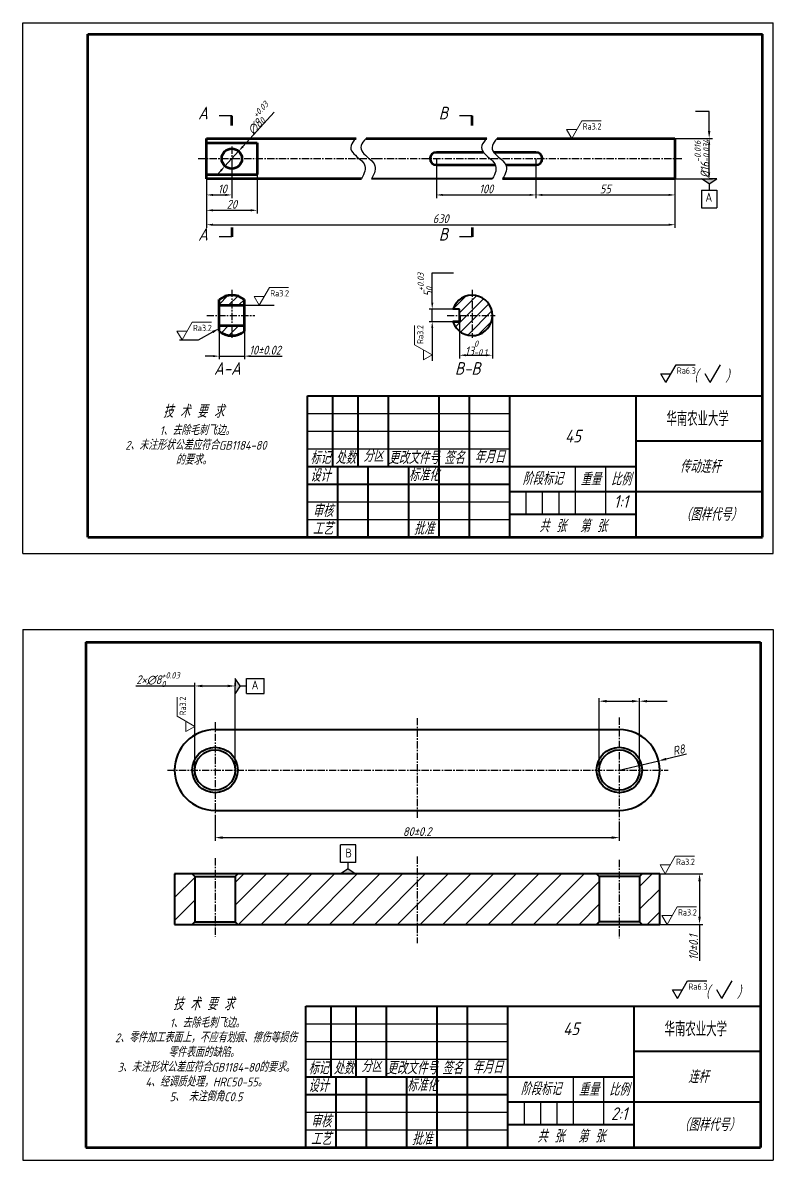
# Model space of a CAD drawing. Header units: millimetres. Extents: x 2231 to 3584, y 106 to 1044.
# Drawn here: x 3287.2 to 3584.2, y 594 to 1044 of the extents above; entities that cross this region are included whole.
import ezdxf
from ezdxf import colors
from ezdxf.entities.mleader import LeaderData, LeaderLine
from ezdxf.math import Vec2, Vec3

# ---------------------------------------------------------------- set-up
doc = ezdxf.new("R2010")
doc.units = ezdxf.units.MM
doc.header["$LTSCALE"] = 0.3
doc.linetypes.add('CENTER', pattern=[50.8, 31.75, -6.35, 6.35, -6.35])
for name, color, linetype, lineweight in [('图形轮廓线', 7, 'Continuous', 40), ('图框线', 7, 'Continuous', 50), ('尺寸标注', 7, 'Continuous', 25), ('细实线', 7, 'Continuous', 25), ('细点画线', 7, 'CENTER', 25)]:
    doc.layers.add(name, color=color, linetype=linetype, lineweight=lineweight)
doc.styles.get("Standard").update_dxf_attribs({"font": 'gbeitc.shx', "bigfont": 'gbcbig.shx'})
doc.styles.add('数字样式', font='gbeitc.shx', dxfattribs={"height": 3.5, "bigfont": 'gbcbig.shx'})
doc.styles.add('文字样式', font='gbeitc.shx', dxfattribs={"bigfont": 'gbcbig.shx'})
doc.styles.add('样式 1', font='gbenor.shx', dxfattribs={"bigfont": 'gbcbig.shx'})
doc.dimstyles.new('ISO-25', dxfattribs={"dimtxt": 3.5, "dimasz": 2.5, "dimexe": 1.25, "dimexo": 0, "dimtad": 1, "dimtxsty": '数字样式', "dimcen": 2.5, "dimadec": 0, "dimazin": 0, "dimtfac": 1, "dimtmove": 0, "dimatfit": 3, "dimfxl": 1, "dimarcsym": 0})
doc.dimstyles.new('机械样式 放大比例2', dxfattribs={"dimtxt": 3.5, "dimasz": 3, "dimexe": 1.25, "dimexo": 0, "dimtad": 1, "dimdec": 3, "dimlfac": 0.5, "dimdsep": 46, "dimtxsty": '数字样式', "dimcen": 2.5, "dimadec": 0, "dimazin": 0, "dimtp": 0.03, "dimtm": 0.03, "dimtfac": 1, "dimtdec": 3, "dimtmove": 0, "dimatfit": 3, "dimfxl": 1, "dimarcsym": 0})

# ---------------------------------------------------------------- blocks, each defined once
blk = doc.blocks.new('*D68')
at = {"layer": 'Defpoints', "color": 0, "lineweight": 15, "transparency": 16777216}
for p in [(3359.9, 982.26), (3379.9, 984.02), (3379.9, 969.83)]:
    blk.add_point(p, dxfattribs=at)
at = {"layer": '尺寸标注', "color": 0, "lineweight": -2, "transparency": 16777216}
for p, q in [((3359.9, 982.26), (3359.9, 968.58)), ((3379.9, 984.02), (3379.9, 968.58)), ((3362.4, 969.83), (3377.4, 969.83))]:
    blk.add_line(p, q, dxfattribs=at)
at = {"layer": '尺寸标注', "color": 0, "lineweight": 15, "transparency": 16777216}
for points in [[(3362.4, 970.25), (3362.4, 969.41), (3359.9, 969.83)], [(3377.4, 970.25), (3377.4, 969.41), (3379.9, 969.83)]]:
    blk.add_solid(points, dxfattribs=at)
at = {"layer": '尺寸标注', "color": 0, "transparency": 16777216, "insert": (3369.9, 972.2), "char_height": 3.5, "attachment_point": 5, "style": '数字样式'}
blk.add_mtext('20', dxfattribs=at)
blk = doc.blocks.new('*D69')
at = {"layer": 'Defpoints', "color": 0, "lineweight": 15, "transparency": 16777216}
for p in [(3545.23, 998.26), (3558.81, 998.26), (3545.23, 982.26)]:
    blk.add_point(p, dxfattribs=at)
at = {"layer": '尺寸标注', "color": 0, "lineweight": -2, "transparency": 16777216}
for p, q in [((3545.23, 998.26), (3560.06, 998.26)), ((3558.81, 984.76), (3558.81, 995.76)), ((3545.23, 982.26), (3560.06, 982.26))]:
    blk.add_line(p, q, dxfattribs=at)
at = {"layer": '尺寸标注', "color": 0, "lineweight": 15, "transparency": 16777216}
for points in [[(3558.39, 995.76), (3559.22, 995.76), (3558.81, 998.26)], [(3558.39, 984.76), (3559.22, 984.76), (3558.81, 982.26)]]:
    blk.add_solid(points, dxfattribs=at)
at = {"layer": '尺寸标注', "color": 0, "transparency": 16777216, "insert": (3555.94, 990.26), "char_height": 3.5, "attachment_point": 5, "rotation": 90, "style": '数字样式'}
blk.add_mtext('%%C16{\\H0.7x;\\S-0.016^ -0.034;}', dxfattribs=at)
blk = doc.blocks.new('*D70')
at = {"layer": 'Defpoints', "color": 0, "lineweight": 15, "transparency": 16777216}
for p in [(3372.6, 993.21), (3367.2, 987.3)]:
    blk.add_point(p, dxfattribs=at)
at = {"layer": '尺寸标注', "color": 0, "lineweight": -2, "transparency": 16777216}
for p, q in [((3386.66, 1008.62), (3374.28, 995.06)), ((3367.2, 987.3), (3372.6, 993.21)), ((3365.52, 985.45), (3363.83, 983.61))]:
    blk.add_line(p, q, dxfattribs=at)
at = {"layer": '尺寸标注', "color": 0, "lineweight": 15, "transparency": 16777216}
for points in [[(3373.97, 995.34), (3374.59, 994.78), (3372.6, 993.21)], [(3365.21, 985.74), (3365.83, 985.17), (3367.2, 987.3)]]:
    blk.add_solid(points, dxfattribs=at)
at = {"layer": '尺寸标注', "color": 0, "transparency": 16777216, "insert": (3380.64, 1006.28), "char_height": 3.5, "attachment_point": 5, "rotation": 47.6152, "style": '数字样式'}
blk.add_mtext('∅8{\\H0.7x;\\S+0.03^ 0;}', dxfattribs=at)
blk = doc.blocks.new('*D71')
at = {"layer": 'Defpoints', "color": 0, "lineweight": 15, "transparency": 16777216}
for p in [(3369.9, 990.26), (3359.9, 982.26), (3369.9, 975.9)]:
    blk.add_point(p, dxfattribs=at)
at = {"layer": '尺寸标注', "color": 0, "lineweight": -2, "transparency": 16777216}
for p, q in [((3369.9, 990.26), (3369.9, 974.65)), ((3359.9, 982.26), (3359.9, 974.65)), ((3362.4, 975.9), (3367.4, 975.9))]:
    blk.add_line(p, q, dxfattribs=at)
at = {"layer": '尺寸标注', "color": 0, "lineweight": 15, "transparency": 16777216}
for points in [[(3362.4, 976.32), (3362.4, 975.49), (3359.9, 975.9)], [(3367.4, 976.32), (3367.4, 975.49), (3369.9, 975.9)]]:
    blk.add_solid(points, dxfattribs=at)
at = {"layer": '尺寸标注', "color": 0, "transparency": 16777216, "insert": (3366.14, 978.28), "char_height": 3.5, "attachment_point": 5, "style": '数字样式'}
blk.add_mtext('10', dxfattribs=at)
blk = doc.blocks.new('*D72')
at = {"layer": 'Defpoints', "color": 0, "lineweight": 15, "transparency": 16777216}
for p in [(3450.88, 990.26), (3490.23, 990.26), (3490.23, 975.9)]:
    blk.add_point(p, dxfattribs=at)
at = {"layer": '尺寸标注', "color": 0, "lineweight": -2, "transparency": 16777216}
for p, q in [((3450.88, 990.26), (3450.88, 974.65)), ((3490.23, 990.26), (3490.23, 974.65)), ((3453.38, 975.9), (3487.73, 975.9))]:
    blk.add_line(p, q, dxfattribs=at)
at = {"layer": '尺寸标注', "color": 0, "lineweight": 15, "transparency": 16777216}
for points in [[(3453.38, 976.32), (3453.38, 975.49), (3450.88, 975.9)], [(3487.73, 976.32), (3487.73, 975.49), (3490.23, 975.9)]]:
    blk.add_solid(points, dxfattribs=at)
at = {"layer": '尺寸标注', "color": 0, "transparency": 16777216, "insert": (3470.56, 978.28), "char_height": 3.5, "attachment_point": 5, "style": '数字样式'}
blk.add_mtext('100', dxfattribs=at)
blk = doc.blocks.new('*D73')
at = {"layer": 'Defpoints', "color": 0, "lineweight": 15, "transparency": 16777216}
for p in [(3490.23, 990.26), (3545.23, 990.26), (3545.23, 975.9)]:
    blk.add_point(p, dxfattribs=at)
at = {"layer": '尺寸标注', "color": 0, "lineweight": -2, "transparency": 16777216}
for p, q in [((3490.23, 990.26), (3490.23, 974.65)), ((3545.23, 990.26), (3545.23, 974.65)), ((3492.73, 975.9), (3542.73, 975.9))]:
    blk.add_line(p, q, dxfattribs=at)
at = {"layer": '尺寸标注', "color": 0, "lineweight": 15, "transparency": 16777216}
for points in [[(3492.73, 976.32), (3492.73, 975.49), (3490.23, 975.9)], [(3542.73, 976.32), (3542.73, 975.49), (3545.23, 975.9)]]:
    blk.add_solid(points, dxfattribs=at)
at = {"layer": '尺寸标注', "color": 0, "transparency": 16777216, "insert": (3517.73, 978.28), "char_height": 3.5, "attachment_point": 5, "style": '数字样式'}
blk.add_mtext('55', dxfattribs=at)
blk = doc.blocks.new('*D74')
at = {"layer": 'Defpoints', "color": 0, "lineweight": 15, "transparency": 16777216}
for p in [(3473.02, 928.24), (3460.02, 925.74), (3473.02, 912.49)]:
    blk.add_point(p, dxfattribs=at)
at = {"layer": '尺寸标注', "color": 0, "lineweight": -2, "transparency": 16777216}
for p, q in [((3473.02, 928.24), (3473.02, 911.24)), ((3460.02, 925.74), (3460.02, 911.24)), ((3462.52, 912.49), (3470.52, 912.49))]:
    blk.add_line(p, q, dxfattribs=at)
at = {"layer": '尺寸标注', "color": 0, "lineweight": 15, "transparency": 16777216}
for points in [[(3462.52, 912.91), (3462.52, 912.08), (3460.02, 912.49)], [(3470.52, 912.91), (3470.52, 912.08), (3473.02, 912.49)]]:
    blk.add_solid(points, dxfattribs=at)
at = {"layer": '尺寸标注', "color": 0, "transparency": 16777216, "insert": (3466.52, 915.37), "char_height": 3.5, "attachment_point": 5, "style": '数字样式'}
blk.add_mtext('13{\\H0.7x;\\S0^ -0.1;}', dxfattribs=at)
blk = doc.blocks.new('*D75')
at = {"layer": 'Defpoints', "color": 0, "lineweight": 15, "transparency": 16777216}
for p in [(3457.42, 930.74), (3449.21, 925.74), (3457.42, 925.74)]:
    blk.add_point(p, dxfattribs=at)
at = {"layer": '尺寸标注', "color": 0, "lineweight": -2, "transparency": 16777216}
for p, q in [((3449.21, 933.24), (3449.21, 945.03)), ((3457.42, 930.74), (3447.96, 930.74)), ((3449.21, 925.74), (3449.21, 930.74)), ((3457.42, 925.74), (3447.96, 925.74)), ((3449.21, 923.24), (3449.21, 920.74))]:
    blk.add_line(p, q, dxfattribs=at)
at = {"layer": '尺寸标注', "color": 0, "lineweight": 15, "transparency": 16777216}
for points in [[(3448.8, 933.24), (3449.63, 933.24), (3449.21, 930.74)], [(3448.8, 923.24), (3449.63, 923.24), (3449.21, 925.74)]]:
    blk.add_solid(points, dxfattribs=at)
at = {"layer": '尺寸标注', "color": 0, "transparency": 16777216, "insert": (3446.34, 940.39), "char_height": 3.5, "attachment_point": 5, "rotation": 90, "style": '数字样式'}
blk.add_mtext('5{\\H0.7x;\\S+0.03^ 0;}', dxfattribs=at)
blk = doc.blocks.new('*D76')
at = {"layer": 'Defpoints', "color": 0, "lineweight": 15, "transparency": 16777216}
for p in [(3359.9, 982.26), (3545.23, 982.26), (3545.23, 964.12)]:
    blk.add_point(p, dxfattribs=at)
at = {"layer": '尺寸标注', "color": 0, "lineweight": -2, "transparency": 16777216}
for p, q in [((3359.9, 982.26), (3359.9, 962.87)), ((3545.23, 982.26), (3545.23, 962.87)), ((3362.4, 964.12), (3542.73, 964.12))]:
    blk.add_line(p, q, dxfattribs=at)
at = {"layer": '尺寸标注', "color": 0, "lineweight": 15, "transparency": 16777216}
for points in [[(3362.4, 964.54), (3362.4, 963.7), (3359.9, 964.12)], [(3542.73, 964.54), (3542.73, 963.7), (3545.23, 964.12)]]:
    blk.add_solid(points, dxfattribs=at)
at = {"layer": '尺寸标注', "color": 0, "transparency": 16777216, "insert": (3452.57, 966.49), "char_height": 3.5, "attachment_point": 5, "style": '数字样式'}
blk.add_mtext('630', dxfattribs=at)
blk = doc.blocks.new('Ra3.2')
at = {"layer": '细实线', "lineweight": 15, "ltscale": 0.3}
for p, q in [((0, 0), (4.04, 7)), ((4.04, 7), (11.62, 7)), ((2.02, 3.5), (-2.02, 3.5)), ((-2.02, 3.5), (0, 0))]:
    blk.add_line(p, q, dxfattribs=at)
at = {"layer": '细实线', "lineweight": 15, "ltscale": 0.3, "style": '样式 1'}
blk.add_text('Ra3.2', height=2.5, dxfattribs=at).set_placement((4.35, 3.5))
blk = doc.blocks.new('*D110')
at = {"layer": 'Defpoints', "color": 0, "lineweight": 15, "ltscale": 0.3, "transparency": 16777216}
for p in [(3363.25, 728.62), (3523.25, 727.15), (3523.25, 721.66)]:
    blk.add_point(p, dxfattribs=at)
at = {"layer": '尺寸标注', "color": 0, "lineweight": -2, "ltscale": 0.3, "transparency": 16777216}
for p, q in [((3363.25, 728.62), (3363.25, 720.41)), ((3523.25, 727.15), (3523.25, 720.41)), ((3366.25, 721.66), (3520.25, 721.66))]:
    blk.add_line(p, q, dxfattribs=at)
at = {"layer": '尺寸标注', "color": 0, "lineweight": 15, "ltscale": 0.3, "transparency": 16777216}
for points in [[(3366.25, 722.16), (3366.25, 721.16), (3363.25, 721.66)], [(3520.25, 722.16), (3520.25, 721.16), (3523.25, 721.66)]]:
    blk.add_solid(points, dxfattribs=at)
at = {"layer": '尺寸标注', "color": 0, "ltscale": 0.3, "transparency": 16777216, "insert": (3443.25, 724.03), "char_height": 3.5, "attachment_point": 5, "style": '数字样式'}
blk.add_mtext('80%%P0.2', dxfattribs=at)
blk = doc.blocks.new('*D111')
at = {"layer": 'Defpoints', "color": 0, "lineweight": 15, "ltscale": 0.3, "transparency": 16777216}
for p in [(3539.25, 707.34), (3539.25, 687.34), (3555, 687.34)]:
    blk.add_point(p, dxfattribs=at)
at = {"layer": '尺寸标注', "color": 0, "lineweight": -2, "ltscale": 0.3, "transparency": 16777216}
for p, q in [((3539.25, 707.34), (3556.25, 707.34)), ((3555, 704.34), (3555, 690.34)), ((3539.25, 687.34), (3556.25, 687.34)), ((3555, 687.34), (3555, 672.96))]:
    blk.add_line(p, q, dxfattribs=at)
at = {"layer": '尺寸标注', "color": 0, "lineweight": 15, "ltscale": 0.3, "transparency": 16777216}
for points in [[(3554.5, 704.34), (3555.5, 704.34), (3555, 707.34)], [(3554.5, 690.34), (3555.5, 690.34), (3555, 687.34)]]:
    blk.add_solid(points, dxfattribs=at)
at = {"layer": '尺寸标注', "color": 0, "ltscale": 0.3, "transparency": 16777216, "insert": (3552.62, 678.22), "char_height": 3.5, "attachment_point": 5, "rotation": 90, "style": '数字样式'}
blk.add_mtext('10%%P0.1', dxfattribs=at)
blk = doc.blocks.new('*D112')
at = {"layer": 'Defpoints', "color": 0, "lineweight": 15, "ltscale": 0.3, "transparency": 16777216}
for p in [(3538.83, 752.05), (3523.25, 748.4)]:
    blk.add_point(p, dxfattribs=at)
at = {"layer": '尺寸标注', "color": 0, "lineweight": -2, "ltscale": 0.3, "transparency": 16777216}
for p, q in [((3523.25, 748.4), (3538.83, 752.05)), ((3549.79, 754.61), (3541.75, 752.73))]:
    blk.add_line(p, q, dxfattribs=at)
at = {"layer": '尺寸标注', "color": 0, "lineweight": 15, "ltscale": 0.3, "transparency": 16777216}
blk.add_solid([(3541.63, 753.22), (3541.86, 752.24), (3538.83, 752.05)], dxfattribs=at)
at = {"layer": '尺寸标注', "color": 0, "ltscale": 0.3, "transparency": 16777216, "insert": (3546.69, 756.33), "char_height": 3.5, "attachment_point": 5, "rotation": 13.1862, "style": '数字样式'}
blk.add_mtext('R8', dxfattribs=at)

msp = doc.modelspace()

# ---------------------------------------------------------------- hatches: boundary and pattern name
at = {"lineweight": -3}
h = msp.add_hatch(dxfattribs=at)
h.set_pattern_fill('ANSI31', color=3, scale=0.9)
h.set_pattern_definition([(45, (-676.8646, -1036.0595), (-2.0205576, 2.0205576), [])])
h.paths.add_polyline_path([(3374.89983, 934.4864, 0.3510004), (3364.89983, 934.4864), (3364.89983, 932.2414), (3374.89983, 932.2414)])
h.paths.add_polyline_path([(3374.89983, 921.9964), (3374.89983, 924.2414), (3364.89983, 924.2414), (3364.89983, 921.9964, 0.3510004)])
at = {"layer": '细实线', "ltscale": 0.3}
h = msp.add_hatch(color=256, dxfattribs=at)
h.dxf.hatch_style = 1
h.paths.add_polyline_path([(3558.80737, 980.25553), (3561.80737, 982.25553), (3558.80737, 982.25553), (3555.80737, 982.25553)])
at = {"layer": '细实线'}
h = msp.add_hatch(dxfattribs=at)
h.set_pattern_fill('ANSI31', color=256, scale=0.9)
h.set_pattern_definition([(45, (-94.7542, -111.872), (-2.0205576, 2.0205576), [])])
h.paths.add_polyline_path([(3465.02098, 936.2414), (3465.02098, 928.2414), (3473.02098, 928.2414, 0.414213562)])
h.paths.add_polyline_path([(3465.02098, 936.2414, 0.323907171), (3457.42164, 930.7414), (3460.02098, 930.7414), (3460.02098, 928.2414), (3465.02098, 928.2414)])
h.paths.add_polyline_path([(3473.02098, 928.2414), (3465.02098, 928.2414), (3465.02098, 920.2414, 0.414213562)])
h.paths.add_polyline_path([(3465.02098, 928.2414), (3460.02098, 928.2414), (3460.02098, 925.7414), (3457.42164, 925.7414, 0.323907171), (3465.02098, 920.2414)])
at = {"layer": '细实线', "ltscale": 0.3}
h = msp.add_hatch(color=256, dxfattribs=at)
h.dxf.hatch_style = 1
h.paths.add_polyline_path([(3371.24908, 784.65399), (3371.24908, 781.65399), (3371.24908, 778.65399), (3373.24908, 781.65399)])
at = {"layer": '细实线'}
h = msp.add_hatch(dxfattribs=at)
h.set_pattern_fill('ANSI31', color=256, scale=2)
h.set_pattern_definition([(45, (1530.6375, -1684.456), (-4.490128, 4.490128), [])])
h.paths.add_polyline_path([(3443.24908, 707.33531), (3371.24908, 707.33531), (3371.24908, 687.33531), (3443.24908, 687.33531)])
h.paths.add_polyline_path([(3355.24908, 707.33531), (3347.24908, 707.33531), (3347.24908, 687.33531), (3355.24908, 688.33531)])
h.paths.add_polyline_path([(3515.24908, 707.33531), (3443.24908, 707.33531), (3443.24908, 687.33531), (3515.24908, 687.33531)])
h.paths.add_polyline_path([(3539.24908, 707.33531), (3531.24908, 707.33531), (3531.24908, 687.33531), (3539.24908, 687.33531)])
at = {"layer": '细实线', "ltscale": 0.3}
h = msp.add_hatch(color=256, dxfattribs=at)
h.dxf.hatch_style = 1
h.paths.add_polyline_path([(3412.91304, 707.33531), (3415.91304, 707.33531), (3418.91304, 707.33531), (3415.91304, 709.33531)])

# ---------------------------------------------------------------- linework, layer by layer
at = {"lineweight": 50}
for p, q in [((3369.89983, 1003.41729), (3369.89983, 1007.17665)), ((3465.02098, 1003.41729), (3465.02098, 1007.17665)), ((3359.89983, 998.25553), (3419.0493, 998.25553)), ((3359.89983, 982.25553), (3359.89983, 998.25553)), ((3359.89983, 996.49553), (3379.89983, 996.49553)), ((3379.89983, 996.49553), (3379.89983, 984.01553)), ((3423.03302, 998.25553), (3470.81476, 998.25553)), ((3474.93333, 998.25553), (3480.52276, 998.25553)), ((3480.52276, 998.25553), (3545.23269, 998.25553)), ((3545.23269, 998.25553), (3545.23269, 982.25553)), ((3469.4266, 992.75553), (3450.88192, 992.75553)), ((3490.23269, 992.75553), (3473.54518, 992.75553)), ((3450.88192, 987.75553), (3474.14892, 987.75553)), ((3478.31419, 987.75553), (3490.23269, 987.75553)), ((3359.89983, 984.01553), (3379.89983, 984.01553)), ((3421.19036, 982.25553), (3359.89983, 982.25553)), ((3545.23269, 982.25553), (3477.07439, 982.25553)), ((3369.89983, 963.0258), (3369.89983, 959.26644)), ((3465.02098, 963.0258), (3465.02098, 959.26644)), ((3364.89983, 921.9964), (3364.89983, 934.4864)), ((3364.89983, 932.2414), (3374.89983, 932.2414)), ((3374.89983, 921.9964), (3374.89983, 934.4864)), ((3460.02098, 928.2414), (3460.02098, 925.7414)), ((3364.89983, 924.2414), (3374.89983, 924.2414)), ((3460.02098, 925.7414), (3457.42164, 925.7414))]:
    msp.add_line(p, q, dxfattribs=at)
at = {"color": 5, "lineweight": -3}
msp.add_line((3479.13461, 992.75553), (3478.35787, 992.75553), dxfattribs=at)
at = {"color": 7, "lineweight": 0}
for p, q in [((3364.89983, 934.4864), (3364.89983, 932.2414)), ((3364.89983, 932.2414), (3374.89983, 932.2414)), ((3374.89983, 932.2414), (3374.89983, 934.4864)), ((3364.89983, 924.2414), (3364.89983, 921.9964)), ((3374.89983, 924.2414), (3364.89983, 924.2414)), ((3374.89983, 921.9964), (3374.89983, 924.2414))]:
    msp.add_line(p, q, dxfattribs=at)
at = {"lineweight": 50}
msp.add_circle((3369.89983, 990.25553), 4, dxfattribs=at)
for centre, radius, start, end in [((3450.88192, 990.25553), 2.5, 90, 270), ((3490.23269, 990.25553), 2.5, 270, 90), ((3369.89983, 928.2414), 8, 51.3178125, 128.6821875), ((3369.89983, 928.2414), 8, 231.3178125, 308.6821875)]:
    msp.add_arc(centre, radius, start, end, dxfattribs=at)
at = {"color": 7, "lineweight": 0}
for start, end in [(51.3178125, 128.6821875), (231.3178125, 308.6821875)]:
    msp.add_arc((3369.89983, 928.2414), 8, start, end, dxfattribs=at)
at = {"layer": '图形轮廓线', "ltscale": 0.3}
for p, q in [((3472.95582, 982.25553), (3425.17408, 982.25553)), ((3460.02098, 930.7414), (3457.42164, 930.7414)), ((3460.02098, 928.2414), (3460.02098, 930.7414)), ((3312.898, 896.45252), (3312.898, 840.45252)), ((3399.898, 840.45252), (3399.898, 896.45252)), ((3399.898, 896.45252), (3579.898, 896.45252)), ((3409.898, 868.45252), (3409.898, 896.45252)), ((3419.898, 868.45252), (3419.898, 896.45252)), ((3431.898, 868.45252), (3431.898, 896.45252)), ((3451.898, 840.45252), (3451.898, 896.45252)), ((3463.898, 840.45252), (3463.898, 896.45252)), ((3479.898, 840.45252), (3479.898, 896.45252)), ((3529.898, 840.45252), (3529.898, 896.45252)), ((3579.898, 878.45252), (3529.898, 878.45252)), ((3399.898, 868.45252), (3529.898, 868.45252)), ((3411.898, 840.45252), (3411.898, 868.45252)), ((3423.898, 840.45252), (3423.898, 868.45252)), ((3439.898, 840.45252), (3439.898, 868.45252)), ((3399.898, 861.45252), (3479.898, 861.45252)), ((3579.898, 858.45252), (3479.898, 858.45252)), ((3529.898, 849.45252), (3479.898, 849.45252)), ((3528.58991, 840.46285), (3528.58991, 840.45252)), ((3363.24908, 764.39622), (3523.24908, 764.39622)), ((3363.24908, 732.39622), (3523.24908, 732.39622)), ((3347.24908, 707.33531), (3347.24908, 687.33531)), ((3539.24908, 707.33531), (3347.24908, 707.33531)), ((3354.24908, 707.33531), (3355.24908, 706.33531)), ((3372.24908, 707.33531), (3371.24908, 706.33531)), ((3514.24908, 707.33531), (3515.24908, 706.33531)), ((3532.24908, 707.33531), (3531.24908, 706.33531)), ((3539.24908, 687.33531), (3539.24908, 707.33531)), ((3355.24908, 706.33531), (3355.24908, 688.33531)), ((3355.24908, 706.33531), (3371.24908, 706.33531)), ((3371.24908, 706.33531), (3371.24908, 688.33531)), ((3515.24908, 706.33531), (3515.24908, 688.33531)), ((3531.24908, 706.33531), (3515.24908, 706.33531)), ((3531.24908, 706.33531), (3531.24908, 688.33531)), ((3347.24908, 687.33531), (3539.24908, 687.33531)), ((3354.24908, 687.33531), (3355.24908, 688.33531)), ((3355.24908, 688.33531), (3371.24908, 688.33531)), ((3372.24908, 687.33531), (3371.24908, 688.33531)), ((3514.24908, 687.33531), (3515.24908, 688.33531)), ((3531.24908, 688.33531), (3515.24908, 688.33531)), ((3532.24908, 687.33531), (3531.24908, 688.33531)), ((3399.16523, 599.02501), (3399.16523, 655.02501)), ((3399.16523, 655.02501), (3579.16523, 655.02501)), ((3409.16523, 627.02501), (3409.16523, 655.02501)), ((3419.16523, 627.02501), (3419.16523, 655.02501)), ((3431.16523, 627.02501), (3431.16523, 655.02501)), ((3451.16523, 599.02501), (3451.16523, 655.02501)), ((3463.16523, 599.02501), (3463.16523, 655.02501)), ((3479.16523, 599.02501), (3479.16523, 655.02501)), ((3529.16523, 599.02501), (3529.16523, 655.02501)), ((3579.16523, 637.02501), (3529.16523, 637.02501)), ((3399.16523, 627.02501), (3529.16523, 627.02501)), ((3411.16523, 599.02501), (3411.16523, 627.02501)), ((3423.16523, 599.02501), (3423.16523, 627.02501)), ((3439.16523, 599.02501), (3439.16523, 627.02501)), ((3399.16523, 620.02501), (3479.16523, 620.02501)), ((3579.16523, 617.02501), (3479.16523, 617.02501)), ((3529.16523, 608.02501), (3479.16523, 608.02501))]:
    msp.add_line(p, q, dxfattribs=at)
for centre, radius in [((3363.24908, 748.39622), 9), ((3363.24908, 748.39622), 8), ((3523.24908, 748.39622), 9), ((3523.24908, 748.39622), 8)]:
    msp.add_circle(centre, radius, dxfattribs=at)
for centre, radius, start, end in [((3465.02098, 928.2414), 8, 198.2099569, 161.7900431), ((3363.24908, 748.39622), 16, 90, 270), ((3523.24908, 748.39622), 16, 270, 90)]:
    msp.add_arc(centre, radius, start, end, dxfattribs=at)
at = {"layer": '图框线', "ltscale": 0.3}
for p, q in [((3312.898, 840.45252), (3312.898, 1039.45252)), ((3312.898, 1039.45252), (3579.898, 1039.45252)), ((3579.898, 840.45252), (3579.898, 1039.45252)), ((3312.898, 840.45252), (3579.898, 840.45252)), ((3399.898, 840.45252), (3579.898, 840.45252)), ((3312.16523, 799.02501), (3579.16523, 799.02501)), ((3312.16523, 799.02501), (3312.16523, 599.02501)), ((3579.16523, 799.02501), (3579.16523, 599.02501)), ((3312.16523, 599.02501), (3579.16523, 599.02501))]:
    msp.add_line(p, q, dxfattribs=at)
at = {"layer": '尺寸标注', "ltscale": 0.3}
for p, q in [((3287.16523, 834.02187), (3287.16523, 1044.02187)), ((3287.16523, 1044.02187), (3584.16523, 1044.02187)), ((3584.16523, 834.02187), (3584.16523, 1044.02187)), ((3377.39983, 912.12834), (3389.80187, 912.12834)), ((3287.16523, 834.02187), (3584.16523, 834.02187)), ((3287.16523, 804.02501), (3584.16523, 804.02501)), ((3287.16523, 804.02501), (3287.16523, 594.02501)), ((3584.16523, 804.02501), (3584.16523, 594.02501)), ((3515.24908, 748.39622), (3515.24908, 776.87308)), ((3518.24908, 775.62308), (3528.24908, 775.62308)), ((3531.24908, 748.39622), (3531.24908, 776.87308)), ((3287.16523, 594.02501), (3584.16523, 594.02501))]:
    msp.add_line(p, q, dxfattribs=at)
at = {"layer": '尺寸标注'}
for p, q in [((3374.89983, 932.2414), (3386.60868, 932.2414)), ((3364.89983, 921.9964), (3364.89983, 910.87834)), ((3374.89983, 921.9964), (3374.89983, 910.87834)), ((3449.21336, 920.7414), (3449.21336, 910.32591)), ((3362.39983, 912.12834), (3359.32748, 912.12834)), ((3364.89983, 912.12834), (3374.89983, 912.12834))]:
    msp.add_line(p, q, dxfattribs=at)
for points in [[(3369.89983, 1007.17665), (3367.89067, 1007.17665), (3364.89067, 1007.17665)], [(3465.02098, 1007.17665), (3463.01182, 1007.17665), (3460.01182, 1007.17665)], [(3369.89983, 959.26644), (3367.89067, 959.26644), (3364.89067, 959.26644)], [(3465.02098, 959.26644), (3463.01182, 959.26644), (3460.01182, 959.26644)]]:
    msp.add_lwpolyline(points, dxfattribs=at)
for points in [[(3419.0493, 998.25553), (3417.06817, 996.34611), (3415.72231, 992.99159), (3423.87118, 988.39498), (3422.48302, 984.39123), (3421.19036, 982.25553)], [(3423.03302, 998.25553), (3421.0519, 996.34611), (3419.70603, 992.99159), (3427.85491, 988.39498), (3426.46674, 984.39123), (3425.17408, 982.25553)], [(3470.81476, 998.25553), (3468.83363, 996.34611), (3467.48777, 992.99159), (3475.63664, 988.39498), (3474.24848, 984.39123), (3472.95582, 982.25553)], [(3474.93333, 998.25553), (3472.95221, 996.34611), (3471.60634, 992.99159), (3479.75522, 988.39498), (3478.36705, 984.39123), (3477.07439, 982.25553)]]:
    msp.add_open_spline(points, degree=3, knots=[3.495556308, 3.495556308, 3.495556308, 3.495556308, 6.193057982, 8.318786316, 10.498865764, 10.498865764, 10.498865764, 10.498865764], dxfattribs=at)
for points in [[(3362.39983, 912.54501), (3362.39983, 911.71167), (3364.89983, 912.12834)], [(3377.39983, 912.54501), (3377.39983, 911.71167), (3374.89983, 912.12834)]]:
    msp.add_solid(points, dxfattribs=at)
at = {"layer": '尺寸标注', "ltscale": 0.3}
for points in [[(3518.24908, 776.12308), (3518.24908, 775.12308), (3515.24908, 775.62308)], [(3528.24908, 776.12308), (3528.24908, 775.12308), (3531.24908, 775.62308)]]:
    msp.add_solid(points, dxfattribs=at)
at = {"layer": '细实线', "ltscale": 0.3}
for p, q in [((3555.80737, 982.25553), (3558.80737, 982.25553)), ((3558.80737, 980.25553), (3555.80737, 982.25553)), ((3561.80737, 982.25553), (3558.80737, 982.25553)), ((3558.80737, 980.25553), (3561.80737, 982.25553)), ((3555.80737, 977.75553), (3555.80737, 970.75553)), ((3555.80737, 977.75553), (3561.80737, 977.75553)), ((3558.80737, 980.25553), (3558.80737, 977.75553)), ((3561.80737, 977.75553), (3561.80737, 970.75553)), ((3555.80737, 970.75553), (3561.80737, 970.75553)), ((3449.21336, 945.03411), (3457.61039, 945.03411)), ((3371.24908, 784.65399), (3371.24908, 781.65399)), ((3373.24908, 781.65399), (3371.24908, 784.65399)), ((3375.74908, 784.65399), (3382.74908, 784.65399)), ((3375.74908, 778.65399), (3375.74908, 784.65399)), ((3382.74908, 778.65399), (3382.74908, 784.65399)), ((3331.88503, 781.65399), (3355.24908, 781.65399)), ((3355.24908, 748.39622), (3355.24908, 782.90399)), ((3358.24908, 781.65399), (3368.24908, 781.65399)), ((3371.24908, 748.39622), (3371.24908, 782.90399)), ((3371.24908, 778.65399), (3371.24908, 781.65399)), ((3373.24908, 781.65399), (3371.24908, 778.65399)), ((3373.24908, 781.65399), (3375.74908, 781.65399)), ((3375.74908, 778.65399), (3382.74908, 778.65399)), ((3412.91304, 711.83531), (3412.91304, 718.83531)), ((3418.91304, 718.83531), (3412.91304, 718.83531)), ((3418.91304, 711.83531), (3418.91304, 718.83531)), ((3418.91304, 711.83531), (3412.91304, 711.83531)), ((3415.91304, 709.33531), (3415.91304, 711.83531)), ((3415.91304, 709.33531), (3412.91304, 707.33531)), ((3415.91304, 709.33531), (3418.91304, 707.33531))]:
    msp.add_line(p, q, dxfattribs=at)
at = {"layer": '细实线'}
for p, q in [((3539.62852, 905.16771), (3543.66998, 905.16771)), ((3541.64925, 901.66771), (3539.62852, 905.16771)), ((3541.64925, 901.66771), (3545.6907, 908.66771)), ((3545.6907, 908.66771), (3553.27934, 908.66771)), ((3559.25223, 901.66771), (3557.23151, 905.16771)), ((3559.25223, 901.66771), (3563.29368, 908.66771)), ((3399.898, 889.45252), (3479.898, 889.45252)), ((3399.898, 882.45252), (3479.898, 882.45252)), ((3399.898, 875.45252), (3479.898, 875.45252)), ((3505.898, 849.45252), (3505.898, 868.45252)), ((3517.898, 849.45252), (3517.898, 868.45252)), ((3486.398, 849.45252), (3486.398, 858.45252)), ((3492.898, 849.45252), (3492.898, 858.45252)), ((3499.398, 849.45252), (3499.398, 858.45252)), ((3399.898, 854.45252), (3479.898, 854.45252)), ((3399.898, 847.45252), (3479.898, 847.45252)), ((3546.25259, 657.95159), (3550.29405, 664.95159)), ((3550.29405, 664.95159), (3557.88268, 664.95159)), ((3563.85557, 657.95159), (3567.89703, 664.95159)), ((3544.23187, 661.45159), (3548.27332, 661.45159)), ((3546.25259, 657.95159), (3544.23187, 661.45159)), ((3563.85557, 657.95159), (3561.83485, 661.45159)), ((3399.16523, 648.02501), (3479.16523, 648.02501)), ((3399.16523, 641.02501), (3479.16523, 641.02501)), ((3399.16523, 634.02501), (3479.16523, 634.02501)), ((3505.16523, 608.02501), (3505.16523, 627.02501)), ((3517.16523, 608.02501), (3517.16523, 627.02501)), ((3485.66523, 608.02501), (3485.66523, 617.02501)), ((3492.16523, 608.02501), (3492.16523, 617.02501)), ((3498.66523, 608.02501), (3498.66523, 617.02501)), ((3399.16523, 613.02501), (3479.16523, 613.02501)), ((3399.16523, 606.02501), (3479.16523, 606.02501))]:
    msp.add_line(p, q, dxfattribs=at)
at = {"layer": '细实线', "ltscale": 0.3}
for points in [[(3358.24908, 782.15399), (3358.24908, 781.15399), (3355.24908, 781.65399)], [(3368.24908, 782.15399), (3368.24908, 781.15399), (3371.24908, 781.65399)]]:
    msp.add_solid(points, dxfattribs=at)
at = {"layer": '细点画线', "ltscale": 0.3}
for p, q in [((3369.89983, 995.0266), (3369.89983, 985.22846)), ((3356.52335, 990.25553), (3426.73775, 990.25553)), ((3426.73775, 990.25553), (3547.9986, 990.25553)), ((3369.89983, 938.42569), (3369.89983, 919.40659)), ((3465.02098, 938.42569), (3465.02098, 919.40659)), ((3359.94988, 928.2414), (3379.0185, 928.2414)), ((3455.07104, 928.2414), (3474.13966, 928.2414)), ((3363.24908, 767.31246), (3363.24908, 728.6246)), ((3443.24908, 768.95622), (3443.24908, 729.05369)), ((3523.24908, 769.12923), (3523.24908, 727.15446)), ((3344.39436, 748.39622), (3542.58039, 748.39622)), ((3363.24908, 713.53778), (3363.24908, 682.54102)), ((3443.24908, 714.18354), (3443.24908, 679.95796)), ((3523.24908, 712.89201), (3523.24908, 681.89526))]:
    msp.add_line(p, q, dxfattribs=at)

# ---------------------------------------------------------------- block references
at = {"layer": '图框线'}
for p in [(3380.75426, 932.2414), (3350.19215, 918.52162)]:
    msp.add_blockref('Ra3.2', p, dxfattribs=at)
at = {"layer": '图框线', "rotation": 90}
msp.add_blockref('Ra3.2', (3449.21336, 912.62637), dxfattribs=at)
at = {"layer": '细实线', "lineweight": 15, "ltscale": 0.3}
for p in [(3504.40181, 998.25553), (3541.36886, 707.33531), (3542.12007, 687.33531)]:
    msp.add_blockref('Ra3.2', p, dxfattribs=at)
at = {"layer": '细实线', "lineweight": 15, "ltscale": 0.3, "rotation": 90}
msp.add_blockref('Ra3.2', (3355.24908, 765.65011), dxfattribs=at)

# ---------------------------------------------------------------- texts
at = {"char_height": 5, "attachment_point": 5}
for s, insert in [('A', (3358.49613, 1008.31255)), ('B', (3453.61728, 1008.31255)), ('A', (3358.49613, 960.33004)), ('B', (3453.61728, 960.33004)), ('A-A', (3368.12986, 907.25277)), ('B-B', (3463.2499, 907.25277))]:
    msp.add_mtext_dynamic_manual_height_columns(s, width=6.1250768, gutter_width=12.5, heights=[0], dxfattribs=dict(at, insert=insert))
for s, insert, width in [('（    ）', (3559.69673, 904.16286), 50.625), ('45', (3504.898, 880.50723), 50), ('标记', (3404.898, 871.95252), 10), ('处数', (3414.898, 871.95252), 10), ('分区', (3425.898, 872.81465), 16), ('更改文件号', (3441.898, 871.95252), 20), ('签名', (3457.898, 871.95252), 12), ('年月日', (3471.898, 872.26502), 16), ('传动连杆', (3555.2105, 868.45252), 50.625), ('设计', (3404.898, 864.95252), 10), ('标准化', (3445.898, 865.19379), 12), ('阶段标记', (3492.898, 863.70252), 26), ('重量', (3511.898, 863.45252), 12), ('比例', (3523.898, 863.45252), 12), ('1:1', (3523.898, 854.6204), 12), ('审核', (3405.898, 850.95252), 12), ('（图样代号）', (3559.39003, 849.45252), 42.2659332), ('工艺', (3405.898, 843.95252), 12), ('批准', (3445.898, 843.95252), 12), ('共 张  第 张', (3504.898, 844.95252), 50), ('（    ）', (3564.30007, 660.44674), 50.625), ('45', (3504.16523, 646.02501), 50), ('标记', (3404.16523, 630.52501), 10), ('处数', (3414.16523, 630.52501), 10), ('分区', (3425.16523, 631.38714), 16), ('更改文件号', (3441.16523, 630.52501), 20), ('签名', (3457.16523, 630.52501), 12), ('年月日', (3471.16523, 630.83751), 16), ('连杆', (3554.47773, 627.02501), 50.625), ('设计', (3404.16523, 623.52501), 10), ('标准化', (3445.16523, 623.76627), 12), ('阶段标记', (3492.16523, 622.27501), 26), ('重量', (3511.16523, 622.02501), 12), ('比例', (3523.16523, 622.02501), 12), ('审核', (3405.16523, 609.52501), 12), ('2:1', (3523.16523, 612.44474), 12), ('（图样代号）', (3558.65727, 608.02501), 42.2659332), ('工艺', (3405.16523, 602.52501), 12), ('批准', (3445.16523, 602.52501), 12), ('共 张  第 张', (3504.16523, 603.52501), 50)]:
    msp.add_mtext(s, dxfattribs=dict(at, insert=insert, width=width))
at = {"char_height": 5, "attachment_point": 5, "style": '文字样式'}
for s, insert, width in [('技 术 要 求\\P {\\H0.7x;1、去除毛刺飞边。\\P 2、未注形状公差应符合GB1184-80的要求。}', (3354.73305, 880.98762), 58.0371853), ('技 术 要 求\\P {\\H0.7x;1、去除毛刺飞边。\\P 2、零件加工表面上，不应有划痕、擦伤等损伤零件表面的缺陷。    \\P 3、未注形状公差应符合GB1184-80的要求。\\P 4、经调质处理，HRC50-55。\\P 5、 未注倒角C0.5}', (3358.73778, 637.83922), 74.3764553)]:
    msp.add_mtext(s, dxfattribs=dict(at, insert=insert, width=width))
at = {"char_height": 5.712, "attachment_point": 1, "style": '样式 1'}
for insert in [(3541.90051, 890.18675), (3541.16774, 648.75923)]:
    msp.add_mtext('华南农业大学', dxfattribs=dict(at, insert=insert))
at = {"layer": '尺寸标注', "insert": (3383.03938, 914.50334), "char_height": 3.5, "attachment_point": 5, "style": '数字样式'}
msp.add_mtext('10%%P0.02', dxfattribs=at)
at = {"layer": '尺寸标注', "ltscale": 0.3, "insert": (3340.68452, 784.12551), "char_height": 3.5, "attachment_point": 5, "style": '数字样式'}
msp.add_mtext('\\A1;2×∅8{\\H0.7x;\\S+0.03^ 0;}', dxfattribs=at)
at = {"layer": '细实线', "ltscale": 0.3, "style": '样式 1'}
for s, p in [('A', (3557.32642, 973.24286)), ('A', (3377.75316, 780.29314)), ('B', (3414.8854, 713.83938))]:
    msp.add_text(s, height=3.5, dxfattribs=at).set_placement(p)
at = {"layer": '细实线', "style": '样式 1'}
for p in [(3546.00637, 905.16771), (3550.60971, 661.45159)]:
    msp.add_text('Ra6.3', height=2.5, dxfattribs=at).set_placement(p)

# ---------------------------------------------------------------- dimensions: what is measured, and where the dimension line sits
at = {"layer": '尺寸标注'}
dim = msp.add_diameter_dim_2p(p1=(3367.20341, 987.30099), p2=(3372.59625, 993.21007), text='<>{\\H0.7x;\\S+0.03^ 0;}', dimstyle='ISO-25', dxfattribs=at)
dim.commit()
dim.dimension.update_dxf_attribs({"geometry": '*D70', "text_midpoint": (3382.76238, 1004.34935), "dimtype": 163})
dim = msp.add_linear_dim(base=(3558.80737, 998.25553), p1=(3545.23269, 982.25553), p2=(3545.23269, 998.25553), angle=90, text='%%C<>{\\H0.7x;\\S-0.016^ -0.034;}', dimstyle='ISO-25', dxfattribs=at)
dim.commit()
dim.dimension.update_dxf_attribs({"geometry": '*D69', "text_midpoint": (3555.93654, 990.25553)})
for base, p2, picture, middle in [((3369.89983, 975.90305), (3369.89983, 990.25553), '*D71', (3366.1357, 975.90305)), ((3379.89983, 969.82913), (3379.89983, 984.01553), '*D68', (3369.89983, 969.82913))]:
    dim = msp.add_linear_dim(base=base, p1=(3359.89983, 982.25553), p2=p2, dimstyle='ISO-25', dxfattribs=at)
    dim.commit()
    dim.dimension.update_dxf_attribs({"geometry": picture, "text_midpoint": middle, "dimtype": 160})
for base, p1, p2, text, picture, middle in [((3490.23269, 975.90305), (3450.88192, 990.25553), (3490.23269, 990.25553), '100', '*D72', (3470.5573, 978.27805)), ((3545.23269, 964.11937), (3359.89983, 982.25553), (3545.23269, 982.25553), '630', '*D76', (3452.56626, 966.49437)), ((3473.02098, 912.49484), (3460.02098, 925.7414), (3473.02098, 928.2414), '<>{\\H0.7x;\\S0^ -0.1;}', '*D74', (3466.52098, 915.36567))]:
    dim = msp.add_linear_dim(base=base, p1=p1, p2=p2, text=text, dimstyle='ISO-25', dxfattribs=at)
    dim.commit()
    dim.dimension.update_dxf_attribs({"geometry": picture, "text_midpoint": middle})
dim = msp.add_linear_dim(base=(3545.23269, 975.90305), p1=(3490.23269, 990.25553), p2=(3545.23269, 990.25553), dimstyle='ISO-25', dxfattribs=at)
dim.commit()
dim.dimension.update_dxf_attribs({"geometry": '*D73', "text_midpoint": (3517.73269, 978.27805)})
dim = msp.add_linear_dim(base=(3449.21336, 925.7414), p1=(3457.42164, 930.7414), p2=(3457.42164, 925.7414), angle=90, text='<>{\\H0.7x;\\S+0.03^ 0;}', dimstyle='ISO-25', dxfattribs=at)
dim.commit()
dim.dimension.update_dxf_attribs({"geometry": '*D75', "text_midpoint": (3449.21336, 940.38775), "dimtype": 160})
at = {"layer": '尺寸标注', "ltscale": 0.3}
dim = msp.add_radius_dim(center=(3523.24908, 748.39622), mpoint=(3538.82723, 752.04607), dimstyle='机械样式 放大比例2', dxfattribs=at)
dim.commit()
dim.dimension.update_dxf_attribs({"geometry": '*D112', "text_midpoint": (3546.68812, 756.32714)})
dim = msp.add_linear_dim(base=(3523.24908, 721.65915), p1=(3363.24908, 728.6246), p2=(3523.24908, 727.15446), text='<>%%P0.2', dimstyle='机械样式 放大比例2', dxfattribs=at)
dim.commit()
dim.dimension.update_dxf_attribs({"geometry": '*D110', "text_midpoint": (3443.24908, 724.03415)})
dim = msp.add_linear_dim(base=(3554.99558, 687.33531), p1=(3539.24908, 707.33531), p2=(3539.24908, 687.33531), angle=90, text='10%%P0.1', dimstyle='机械样式 放大比例2', dxfattribs=at)
dim.commit()
dim.dimension.update_dxf_attribs({"geometry": '*D111', "text_midpoint": (3554.99558, 678.21968), "dimtype": 160})

# ---------------------------------------------------------------- leaders
at = {"layer": '尺寸标注'}
ml = msp.add_multileader_mtext('Standard', dxfattribs=at)
ml.set_content('', color=256, style='数字样式')
ml.set_leader_properties()
ml.build(insert=Vec2(0, 0))
ml.multileader.update_dxf_attribs({"text_left_attachment_type": 8, "text_right_attachment_type": 8, "dogleg_length": 2, "arrow_head_size": 3})
ctx = ml.context
ctx.base_point, ctx.char_height, ctx.arrow_head_size, ctx.landing_gap_size, ctx.plane_origin = Vec3(3349.13406, 918.41176), 3.5, 3, 0, Vec3(3364.89983, 923.1189)
ctx.left_attachment, ctx.right_attachment, ctx.text_align_type = 8, 8, 2
notes = []
notes.append((ctx, [(0, (1, 1, 0), (3356.6069, 918.41176), (-1, 0), 7.47284, [(0, [(3364.89983, 923.1189)], 0, [])])]))
ctx.mtext.insert, ctx.mtext.alignment, ctx.mtext.flow_direction = Vec3(3349.13406, 921.91176), 3, 5
at = {"layer": '尺寸标注', "ltscale": 0.3}
ml = msp.add_multileader_mtext('Standard', dxfattribs=at)
ml.set_content('', color=256, style='数字样式')
ml.set_leader_properties()
ml.build(insert=Vec2(0, 0))
ml.multileader.update_dxf_attribs({"text_left_attachment_type": 8, "text_right_attachment_type": 8, "dogleg_length": 2, "arrow_head_size": 3})
ctx = ml.context
ctx.base_point, ctx.char_height, ctx.arrow_head_size, ctx.landing_gap_size, ctx.plane_origin = Vec3(3542.21446, 775.62308), 3.5, 3, 0, Vec3(3531.24908, 775.62308)
ctx.left_attachment, ctx.right_attachment = 8, 8
notes.append((ctx, [(0, (1, 1, 0), (3539.75734, 775.62308), (1, 0), 2.45713, [(0, [(3531.24908, 775.62308)], 0, [])])]))
ctx.mtext.insert, ctx.mtext.flow_direction = Vec3(3542.21446, 779.12308), 5
at = {"layer": '细实线', "ltscale": 0.3}
ml = msp.add_multileader_mtext('Standard', dxfattribs=at)
ml.set_content('', color=256, style='数字样式')
ml.set_leader_properties()
ml.build(insert=Vec2(0, 0))
ml.multileader.update_dxf_attribs({"text_left_attachment_type": 8, "text_right_attachment_type": 8, "dogleg_length": 2, "arrow_head_size": 3})
ctx = ml.context
ctx.base_point, ctx.char_height, ctx.arrow_head_size, ctx.landing_gap_size, ctx.plane_origin = Vec3(3553.35151, 1008.87451), 3.5, 3, 0, Vec3(3558.80737, 998.25553)
ctx.left_attachment, ctx.right_attachment = 8, 8
notes.append((ctx, [(0, (1, 1, 0), (3558.80737, 1008.87451), (-1, 0), 5.45586, [(0, [(3558.80737, 998.25553)], 0, [])])]))
ctx.mtext.insert, ctx.mtext.flow_direction = Vec3(3553.35151, 1012.37451), 5
for ctx, leaders in notes:
    for number, flags, end, landing, length, lines in leaders:
        leader = LeaderData()
        leader.index, (leader.has_last_leader_line, leader.has_dogleg_vector, leader.attachment_direction) = number, flags
        leader.last_leader_point, leader.dogleg_vector, leader.dogleg_length = Vec3(end), Vec3(landing), length
        for number, points, colour, breaks in lines:
            line = LeaderLine()
            line.index, line.vertices, line.color, line.breaks = number, Vec3.list(points), colors.encode_raw_color(colour), breaks
            leader.lines.append(line)
        ctx.leaders.append(leader)

doc.saveas('drawing.dxf')
